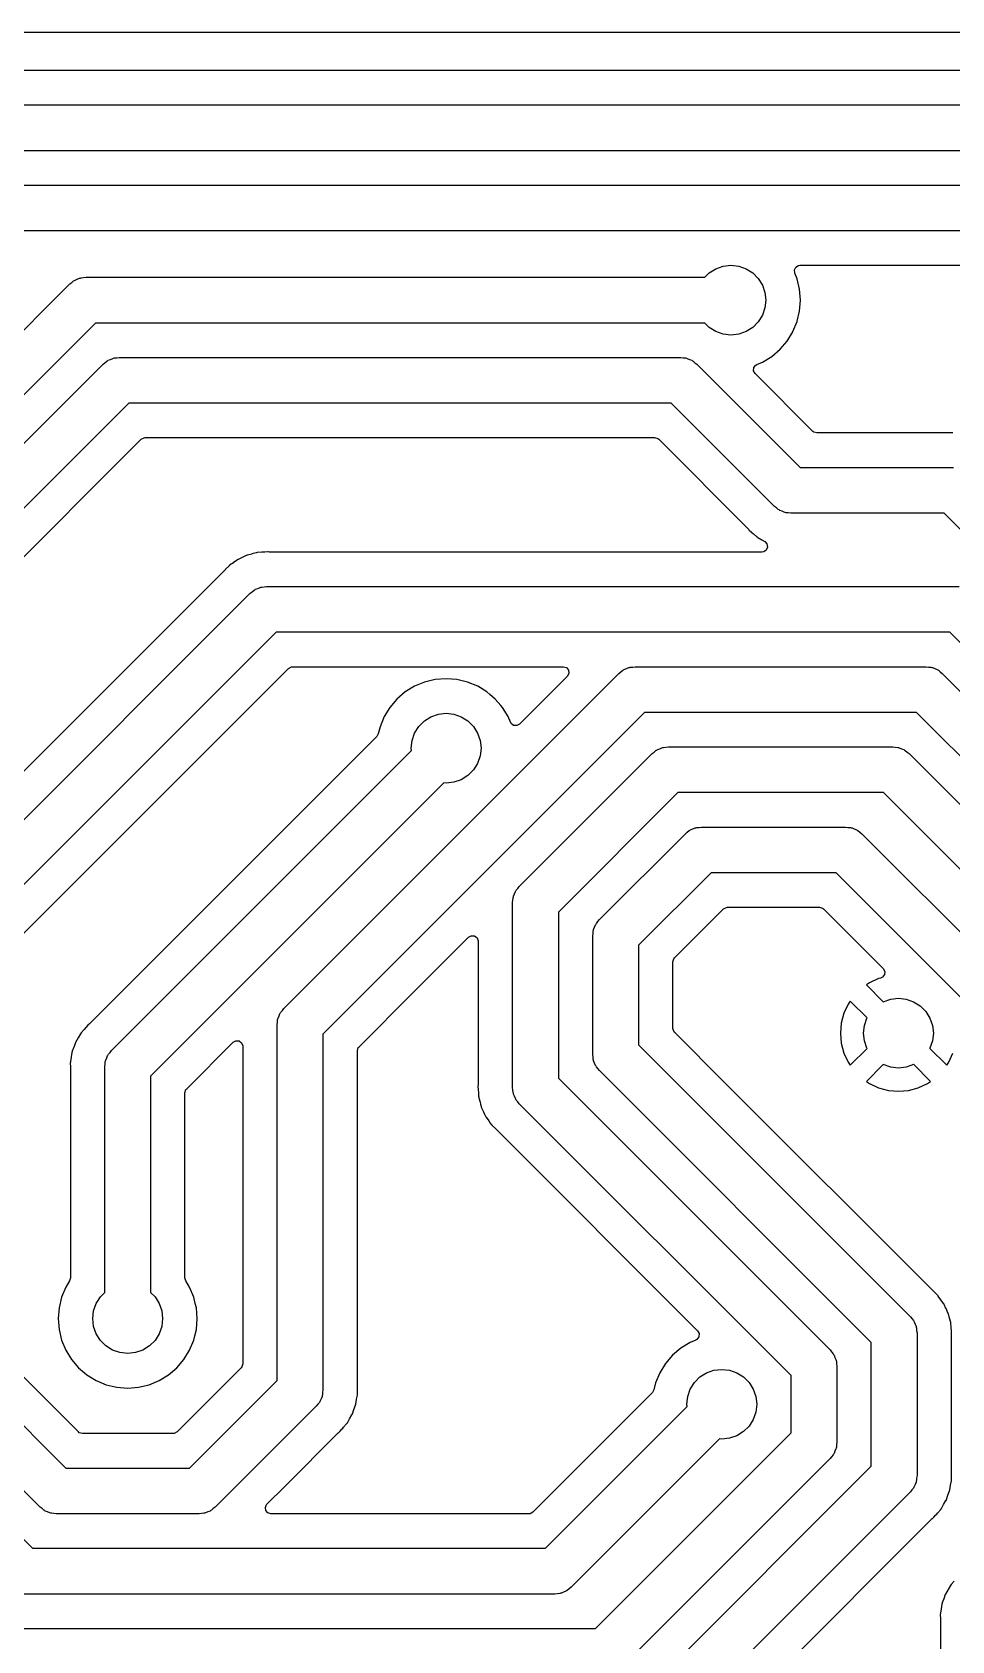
# Model space of a CAD drawing. Extents: x 33 to 233, y -115 to -15.
# Drawn here: x 156.51 to 176.59, y -49.71 to -14.6 of the extents above; entities that cross this region are included whole.
import ezdxf

# ---------------------------------------------------------------- set-up
doc = ezdxf.new("R2010")
doc.units = 0
doc.layers.add('BLACK', color=7, linetype='CONTINUOUS')

msp = doc.modelspace()

# ---------------------------------------------------------------- linework, layer by layer
at = {"layer": 'BLACK', "linetype": 'CONTINUOUS'}
for p, q in [((32.8245, -14.6005), (232.575, -14.6005)), ((191.373, -15.4375), (148.686, -15.4375)), ((148.612, -16.188), (191.388, -16.188)), ((191.181, -17.188), (148.819, -17.188)), ((149.542, -17.938), (189.954, -17.938)), ((189.747, -18.938), (149.749, -18.938)), ((157.436, -20.0219), (157.45, -20.0112)), ((157.45, -20.0112), (157.5, -19.9925)), ((157.5, -19.9925), (157.549, -19.9703)), ((157.549, -19.9703), (157.567, -19.9677)), ((157.567, -19.9677), (157.584, -19.9614)), ((157.584, -19.9614), (157.637, -19.9576)), ((157.637, -19.9576), (157.69, -19.95)), ((157.69, -19.95), (171.195, -19.95)), ((171.195, -19.95), (171.291, -19.8542)), ((171.291, -19.8542), (171.435, -19.7635)), ((171.435, -19.7635), (171.596, -19.7071)), ((171.596, -19.7071), (171.766, -19.688)), ((171.766, -19.688), (171.936, -19.7071)), ((171.936, -19.7071), (172.097, -19.7635)), ((172.097, -19.7635), (172.241, -19.8542)), ((172.241, -19.8542), (172.362, -19.9749)), ((172.362, -19.9749), (172.453, -20.1194)), ((173.151, -19.7905), (173.183, -19.728)), ((173.159, -19.86), (173.151, -19.7905)), ((173.209, -19.9812), (173.159, -19.86)), ((173.183, -19.728), (173.243, -19.6924)), ((173.264, -20.2127), (173.209, -19.9812)), ((173.243, -19.6924), (173.273, -19.6885)), ((173.273, -19.6885), (189.385, -19.6885)), ((133.493, -43.94), (157.336, -20.0964)), ((157.336, -20.0964), (157.379, -20.0644)), ((157.379, -20.0644), (157.42, -20.0294)), ((157.42, -20.0294), (157.436, -20.0219)), ((172.453, -20.1194), (172.509, -20.2804)), ((172.509, -20.2804), (172.528, -20.45)), ((173.283, -20.45), (173.264, -20.2127)), ((172.509, -20.6196), (172.453, -20.7806)), ((172.528, -20.45), (172.509, -20.6196)), ((173.211, -20.9105), (173.264, -20.6873)), ((173.264, -20.6873), (173.283, -20.45)), ((157.897, -20.95), (134.054, -44.7936)), ((171.195, -20.95), (157.897, -20.95)), ((171.291, -21.0458), (171.195, -20.95)), ((171.435, -21.1365), (171.291, -21.0458)), ((172.241, -21.0458), (172.097, -21.1365)), ((172.362, -20.9251), (172.241, -21.0458)), ((172.453, -20.7806), (172.362, -20.9251)), ((173.12, -21.1323), (173.209, -20.9188)), ((173.209, -20.9188), (173.211, -20.9105)), ((173.209, -20.9188), (173.209, -20.9188)), ((171.596, -21.1929), (171.435, -21.1365)), ((171.766, -21.212), (171.596, -21.1929)), ((171.936, -21.1929), (171.766, -21.212)), ((172.097, -21.1365), (171.936, -21.1929)), ((172.839, -21.5228), (172.993, -21.3418)), ((172.993, -21.3418), (173.118, -21.1388)), ((173.118, -21.1388), (173.12, -21.1323)), ((158.161, -21.7719), (158.175, -21.7612)), ((158.175, -21.7612), (158.225, -21.7425)), ((158.225, -21.7425), (158.274, -21.7203)), ((158.274, -21.7203), (158.292, -21.7177)), ((158.292, -21.7177), (158.309, -21.7114)), ((158.309, -21.7114), (158.362, -21.7076)), ((158.362, -21.7076), (158.415, -21.7)), ((158.415, -21.7), (170.671, -21.7)), ((170.671, -21.7), (170.724, -21.7076)), ((170.724, -21.7076), (170.777, -21.7114)), ((170.777, -21.7114), (170.794, -21.7177)), ((170.794, -21.7177), (170.811, -21.7203)), ((170.811, -21.7203), (170.86, -21.7425)), ((170.86, -21.7425), (170.91, -21.7612)), ((170.91, -21.7612), (170.925, -21.7719)), ((172.455, -21.8018), (172.658, -21.6774)), ((172.658, -21.6774), (172.839, -21.5228)), ((133.408, -46.5), (158.061, -21.8464)), ((158.061, -21.8464), (158.104, -21.8144)), ((158.104, -21.8144), (158.145, -21.7794)), ((158.145, -21.7794), (158.161, -21.7719)), ((170.925, -21.7719), (170.941, -21.7794)), ((170.941, -21.7794), (170.981, -21.8144)), ((170.981, -21.8144), (171.024, -21.8464)), ((171.024, -21.8464), (173.278, -24.1)), ((172.26, -21.9929), (172.265, -21.9232)), ((172.293, -22.0543), (172.26, -21.9929)), ((172.265, -21.9232), (172.307, -21.8673)), ((173.552, -23.3132), (172.293, -22.0543)), ((172.307, -21.8673), (172.334, -21.852)), ((172.334, -21.852), (172.455, -21.8018)), ((158.622, -22.7), (133.968, -47.3536)), ((170.463, -22.7), (158.622, -22.7)), ((172.717, -24.9536), (170.463, -22.7)), ((134.509, -47.8739), (158.897, -23.4868)), ((158.897, -23.4868), (158.958, -23.4533)), ((158.958, -23.4533), (158.984, -23.4505)), ((158.984, -23.4505), (170.101, -23.4505)), ((170.101, -23.4505), (170.168, -23.4702)), ((170.168, -23.4702), (170.189, -23.4868)), ((170.189, -23.4868), (172.134, -25.4321)), ((173.573, -23.3298), (173.552, -23.3132)), ((173.64, -23.3495), (173.573, -23.3298)), ((176.61, -23.3495), (173.64, -23.3495)), ((173.278, -24.1), (176.625, -24.1)), ((172.76, -24.9856), (172.717, -24.9536)), ((172.8, -25.0206), (172.76, -24.9856)), ((172.817, -25.0281), (172.8, -25.0206)), ((172.831, -25.0388), (172.817, -25.0281)), ((172.881, -25.0575), (172.831, -25.0388)), ((172.93, -25.0797), (172.881, -25.0575)), ((172.947, -25.0823), (172.93, -25.0797)), ((172.964, -25.0886), (172.947, -25.0823)), ((173.018, -25.0924), (172.964, -25.0886)), ((173.071, -25.1), (173.018, -25.0924)), ((176.417, -25.1), (173.071, -25.1)), ((180.363, -29.0456), (176.417, -25.1)), ((172.134, -25.4321), (172.139, -25.4373)), ((172.139, -25.4373), (172.159, -25.4625)), ((172.159, -25.4625), (172.163, -25.4677)), ((172.163, -25.4677), (172.215, -25.5126)), ((172.215, -25.5126), (172.218, -25.5155)), ((172.218, -25.5155), (172.226, -25.5239)), ((172.226, -25.5239), (172.256, -25.5488)), ((172.256, -25.5488), (172.258, -25.5505)), ((172.258, -25.5505), (172.259, -25.5514)), ((172.259, -25.5514), (172.333, -25.6158)), ((172.333, -25.6158), (172.336, -25.618)), ((172.336, -25.618), (172.352, -25.6293)), ((172.352, -25.6293), (172.356, -25.6321)), ((172.356, -25.6321), (172.356, -25.6321)), ((172.356, -25.6321), (172.356, -25.6321)), ((172.356, -25.6321), (172.441, -25.6804)), ((161.406, -25.9646), (161.311, -25.9907)), ((161.41, -25.9642), (161.406, -25.9646)), ((161.406, -25.9646), (161.406, -25.9646)), ((161.429, -25.961), (161.41, -25.9642)), ((161.434, -25.9599), (161.429, -25.961)), ((161.531, -25.9533), (161.434, -25.9599)), ((161.533, -25.9532), (161.531, -25.9533)), ((161.574, -25.9495), (161.533, -25.9532)), ((161.586, -25.9495), (161.574, -25.9495)), ((161.59, -25.9494), (161.586, -25.9495)), ((161.658, -25.9448), (161.59, -25.9494)), ((161.673, -25.9465), (161.658, -25.9448)), ((161.658, -25.9448), (161.658, -25.9448)), ((161.697, -25.9491), (161.673, -25.9465)), ((161.704, -25.9495), (161.697, -25.9491)), ((172.442, -25.9495), (161.704, -25.9495)), ((172.441, -25.6804), (172.442, -25.681)), ((172.442, -25.681), (172.505, -25.7191)), ((172.481, -25.9433), (172.442, -25.9495)), ((172.538, -25.9036), (172.481, -25.9433)), ((172.505, -25.7191), (172.553, -25.7703)), ((172.565, -25.8391), (172.538, -25.9036)), ((172.553, -25.7703), (172.565, -25.8391)), ((160.735, -26.3262), (150.544, -36.5178)), ((160.736, -26.3252), (160.735, -26.3262)), ((160.804, -26.2545), (160.736, -26.3252)), ((160.807, -26.2519), (160.804, -26.2545)), ((160.804, -26.2545), (160.804, -26.2545)), ((160.822, -26.2393), (160.807, -26.2519)), ((160.825, -26.2362), (160.822, -26.2393)), ((160.906, -26.1805), (160.825, -26.2362)), ((160.907, -26.1797), (160.906, -26.1805)), ((160.986, -26.1222), (160.907, -26.1797)), ((160.99, -26.1203), (160.986, -26.1222)), ((160.986, -26.1222), (160.986, -26.1222)), ((161.007, -26.1105), (160.99, -26.1203)), ((161.01, -26.108), (161.007, -26.1105)), ((161.099, -26.0675), (161.01, -26.108)), ((161.101, -26.0669), (161.099, -26.0675)), ((161.189, -26.0245), (161.101, -26.0669)), ((161.193, -26.0233), (161.189, -26.0245)), ((161.189, -26.0245), (161.189, -26.0245)), ((161.211, -26.0167), (161.193, -26.0233)), ((161.215, -26.0149), (161.211, -26.0167)), ((161.31, -25.991), (161.215, -26.0149)), ((161.215, -26.0149), (161.215, -26.0149)), ((161.311, -25.9907), (161.31, -25.991)), ((142.649, -45.4736), (161.276, -26.8464)), ((161.276, -26.8464), (161.319, -26.8144)), ((161.319, -26.8144), (161.36, -26.7794)), ((161.36, -26.7794), (161.376, -26.7719)), ((161.376, -26.7719), (161.39, -26.7612)), ((161.39, -26.7612), (161.44, -26.7425)), ((161.44, -26.7425), (161.489, -26.7203)), ((161.489, -26.7203), (161.507, -26.7177)), ((161.507, -26.7177), (161.524, -26.7114)), ((161.524, -26.7114), (161.577, -26.7076)), ((161.577, -26.7076), (161.63, -26.7)), ((161.63, -26.7), (176.75, -26.7)), ((161.837, -27.7), (143.356, -46.1807)), ((176.543, -27.7), (161.837, -27.7)), ((179.638, -30.7956), (176.543, -27.7)), ((155.737, -34.8612), (162.112, -28.4868)), ((162.008, -35.9098), (169.322, -28.5964)), ((162.112, -28.4868), (162.173, -28.4533)), ((162.173, -28.4533), (162.199, -28.4505)), ((162.199, -28.4505), (168.107, -28.4505)), ((165.081, -28.7871), (164.861, -28.8782)), ((165.313, -28.7315), (165.081, -28.7871)), ((165.081, -28.7871), (165.081, -28.7871)), ((165.55, -28.7128), (165.313, -28.7315)), ((165.787, -28.7315), (165.55, -28.7128)), ((166.019, -28.7871), (165.787, -28.7315)), ((166.239, -28.8782), (166.019, -28.7871)), ((168.195, -28.6622), (167.154, -29.7027)), ((168.107, -28.4505), (168.174, -28.4702)), ((168.174, -28.4702), (168.22, -28.523)), ((168.201, -28.6557), (168.195, -28.6622)), ((168.23, -28.5921), (168.201, -28.6557)), ((168.22, -28.523), (168.23, -28.5921)), ((169.322, -28.5964), (169.365, -28.5644)), ((169.365, -28.5644), (169.405, -28.5294)), ((169.405, -28.5294), (169.421, -28.5219)), ((169.421, -28.5219), (169.436, -28.5112)), ((169.436, -28.5112), (169.486, -28.4925)), ((169.486, -28.4925), (169.535, -28.4703)), ((169.535, -28.4703), (169.552, -28.4677)), ((169.552, -28.4677), (169.569, -28.4614)), ((169.569, -28.4614), (169.622, -28.4576)), ((169.622, -28.4576), (169.675, -28.45)), ((169.675, -28.45), (176.025, -28.45)), ((176.025, -28.45), (176.078, -28.4576)), ((176.078, -28.4576), (176.131, -28.4614)), ((176.131, -28.4614), (176.148, -28.4677)), ((176.148, -28.4677), (176.166, -28.4703)), ((176.166, -28.4703), (176.214, -28.4925)), ((176.214, -28.4925), (176.264, -28.5112)), ((176.264, -28.5112), (176.279, -28.5219)), ((176.279, -28.5219), (176.295, -28.5294)), ((176.295, -28.5294), (176.336, -28.5644)), ((176.336, -28.5644), (176.378, -28.5964)), ((176.378, -28.5964), (179.474, -31.692)), ((164.658, -29.0026), (164.477, -29.1572)), ((164.861, -28.8782), (164.658, -29.0026)), ((164.658, -29.0026), (164.658, -29.0026)), ((164.861, -28.8782), (164.861, -28.8782)), ((166.442, -29.0026), (166.239, -28.8782)), ((166.239, -28.8782), (166.239, -28.8782)), ((166.503, -29.055), (166.442, -29.0026)), ((166.442, -29.0026), (166.442, -29.0026)), ((166.623, -29.1572), (166.503, -29.055)), ((169.883, -29.45), (162.862, -36.4705)), ((164.323, -29.3382), (164.198, -29.5412)), ((164.477, -29.1572), (164.323, -29.3382)), ((164.323, -29.3382), (164.323, -29.3382)), ((165.219, -29.5435), (165.38, -29.4871)), ((165.38, -29.4871), (165.55, -29.468)), ((165.55, -29.468), (165.72, -29.4871)), ((165.72, -29.4871), (165.881, -29.5435)), ((166.742, -29.2973), (166.623, -29.1572)), ((166.777, -29.3382), (166.742, -29.2973)), ((166.902, -29.5412), (166.777, -29.3382)), ((166.777, -29.3382), (166.777, -29.3382)), ((175.818, -29.45), (169.883, -29.45)), ((178.913, -32.5456), (175.818, -29.45)), ((164.107, -29.7612), (164.07, -29.9157)), ((164.198, -29.5412), (164.107, -29.7612)), ((164.107, -29.7612), (164.107, -29.7612)), ((164.863, -29.8994), (164.954, -29.7549)), ((164.954, -29.7549), (165.075, -29.6342)), ((165.075, -29.6342), (165.219, -29.5435)), ((165.881, -29.5435), (166.025, -29.6342)), ((166.025, -29.6342), (166.146, -29.7549)), ((166.146, -29.7549), (166.237, -29.8994)), ((166.952, -29.6624), (166.902, -29.5412)), ((166.902, -29.5412), (166.902, -29.5412)), ((166.967, -29.6893), (166.952, -29.6624)), ((167.023, -29.7312), (166.967, -29.6893)), ((167.093, -29.7361), (167.023, -29.7312)), ((167.154, -29.7027), (167.093, -29.7361)), ((164.037, -29.9744), (157.768, -36.2436)), ((164.07, -29.9157), (164.037, -29.9744)), ((164.788, -30.23), (164.807, -30.0604)), ((164.807, -30.0604), (164.863, -29.8994)), ((166.237, -29.8994), (166.293, -30.0604)), ((166.293, -30.0604), (166.312, -30.23)), ((158.246, -36.8264), (164.794, -30.2793)), ((164.794, -30.2793), (164.788, -30.23)), ((166.293, -30.3996), (166.237, -30.5606)), ((166.312, -30.23), (166.293, -30.3996)), ((167.146, -33.2467), (170.047, -30.3464)), ((170.047, -30.3464), (170.09, -30.3144)), ((170.09, -30.3144), (170.13, -30.2794)), ((170.13, -30.2794), (170.146, -30.2719)), ((170.146, -30.2719), (170.161, -30.2612)), ((170.161, -30.2612), (170.211, -30.2425)), ((170.211, -30.2425), (170.259, -30.2203)), ((170.259, -30.2203), (170.277, -30.2177)), ((170.277, -30.2177), (170.294, -30.2114)), ((170.294, -30.2114), (170.347, -30.2076)), ((170.347, -30.2076), (170.4, -30.2)), ((170.4, -30.2), (175.3, -30.2)), ((175.3, -30.2), (175.353, -30.2076)), ((175.353, -30.2076), (175.406, -30.2114)), ((175.406, -30.2114), (175.423, -30.2177)), ((175.423, -30.2177), (175.441, -30.2203)), ((175.441, -30.2203), (175.489, -30.2425)), ((175.489, -30.2425), (175.54, -30.2612)), ((175.54, -30.2612), (175.554, -30.2719)), ((175.554, -30.2719), (175.57, -30.2794)), ((175.57, -30.2794), (175.611, -30.3144)), ((175.611, -30.3144), (175.654, -30.3464)), ((175.654, -30.3464), (178.749, -33.442)), ((166.025, -30.8258), (165.881, -30.9165)), ((166.146, -30.7051), (166.025, -30.8258)), ((166.237, -30.5606), (166.146, -30.7051)), ((165.501, -30.9864), (159.1, -37.3871)), ((165.55, -30.992), (165.501, -30.9864)), ((165.72, -30.9729), (165.55, -30.992)), ((165.881, -30.9165), (165.72, -30.9729)), ((170.607, -31.2), (168, -33.8074)), ((175.093, -31.2), (170.607, -31.2)), ((178.188, -34.2956), (175.093, -31.2)), ((171.072, -31.9576), (171.125, -31.95)), ((171.125, -31.95), (174.268, -31.95)), ((174.268, -31.95), (174.321, -31.9576)), ((168.896, -33.9716), (170.772, -32.0964)), ((170.772, -32.0964), (170.814, -32.0644)), ((170.814, -32.0644), (170.855, -32.0294)), ((170.855, -32.0294), (170.871, -32.0219)), ((170.871, -32.0219), (170.886, -32.0112)), ((170.886, -32.0112), (170.936, -31.9925)), ((170.936, -31.9925), (170.984, -31.9703)), ((170.984, -31.9703), (171.002, -31.9677)), ((171.002, -31.9677), (171.019, -31.9614)), ((171.019, -31.9614), (171.072, -31.9576)), ((174.321, -31.9576), (174.375, -31.9614)), ((174.375, -31.9614), (174.391, -31.9677)), ((174.391, -31.9677), (174.409, -31.9703)), ((174.409, -31.9703), (174.458, -31.9925)), ((174.458, -31.9925), (174.508, -32.0112)), ((174.508, -32.0112), (174.522, -32.0219)), ((174.522, -32.0219), (174.539, -32.0294)), ((174.539, -32.0294), (174.579, -32.0644)), ((174.579, -32.0644), (174.622, -32.0964)), ((174.622, -32.0964), (180.304, -37.778)), ((171.332, -32.95), (169.75, -34.5323)), ((174.061, -32.95), (171.332, -32.95)), ((179.45, -38.3387), (174.061, -32.95)), ((167.061, -33.3606), (167.072, -33.3463)), ((167.072, -33.3463), (167.079, -33.33)), ((167.079, -33.33), (167.114, -33.2895)), ((167.114, -33.2895), (167.146, -33.2467)), ((167, -33.6003), (167.008, -33.5473)), ((167, -37.6386), (167, -33.6003)), ((167.008, -33.5473), (167.011, -33.494)), ((167.011, -33.494), (167.018, -33.4772)), ((167.018, -33.4772), (167.02, -33.4594)), ((167.02, -33.4594), (167.042, -33.4108)), ((167.042, -33.4108), (167.061, -33.3606)), ((171.607, -33.7368), (171.668, -33.7033)), ((171.668, -33.7033), (171.694, -33.7005)), ((171.694, -33.7005), (173.699, -33.7005)), ((173.699, -33.7005), (173.766, -33.7202)), ((168, -33.8074), (168, -37.4315)), ((168.822, -34.0712), (168.829, -34.0548)), ((168.829, -34.0548), (168.864, -34.0144)), ((168.864, -34.0144), (168.896, -33.9716)), ((170.537, -34.8068), (171.607, -33.7368)), ((173.766, -33.7202), (173.787, -33.7368)), ((173.787, -33.7368), (175.09, -35.0401)), ((164.836, -35.5582), (166.038, -34.356)), ((166.038, -34.356), (166.099, -34.3226)), ((166.099, -34.3226), (166.169, -34.3275)), ((166.169, -34.3275), (166.225, -34.3694)), ((166.225, -34.3694), (166.249, -34.4349)), ((168.75, -34.3251), (168.758, -34.2722)), ((168.75, -36.9137), (168.75, -34.3251)), ((168.758, -34.2722), (168.761, -34.2189)), ((168.761, -34.2189), (168.768, -34.202)), ((168.768, -34.202), (168.77, -34.1843)), ((168.77, -34.1843), (168.792, -34.1356)), ((168.792, -34.1356), (168.811, -34.0855)), ((168.811, -34.0855), (168.822, -34.0712)), ((166.249, -34.4349), (166.249, -34.4437)), ((166.249, -34.4437), (166.249, -37.5649)), ((169.75, -34.5323), (169.75, -36.7066)), ((170.5, -34.8945), (170.52, -34.8274)), ((170.5, -36.3444), (170.5, -34.8945)), ((170.52, -34.8274), (170.537, -34.8068)), ((175.09, -35.0401), (175.124, -35.1015)), ((175.124, -35.1015), (175.119, -35.1711)), ((174.79, -35.3529), (174.725, -35.3983)), ((174.725, -35.3983), (174.725, -35.3983)), ((174.725, -35.3983), (175.091, -35.7644)), ((174.99, -35.2596), (174.79, -35.3529)), ((175.034, -35.2476), (174.99, -35.2596)), ((174.99, -35.2596), (174.99, -35.2596)), ((175.077, -35.2271), (175.034, -35.2476)), ((175.119, -35.1711), (175.077, -35.2271)), ((163.649, -36.7451), (164.836, -35.5582)), ((174.371, -35.7518), (174.326, -35.8166)), ((174.737, -36.1179), (174.371, -35.7518)), ((174.371, -35.7518), (174.371, -35.7518)), ((175.091, -35.7644), (175.092, -35.7635)), ((175.092, -35.7635), (175.253, -35.7071)), ((175.253, -35.7071), (175.423, -35.688)), ((175.423, -35.688), (175.593, -35.7071)), ((175.593, -35.7071), (175.754, -35.7635)), ((175.754, -35.7635), (175.898, -35.8542)), ((161.87, -36.2105), (161.873, -36.1571)), ((161.873, -36.1571), (161.88, -36.1403)), ((161.88, -36.1403), (161.882, -36.1225)), ((161.882, -36.1225), (161.904, -36.0739)), ((161.904, -36.0739), (161.923, -36.0238)), ((161.923, -36.0238), (161.934, -36.0094)), ((161.934, -36.0094), (161.941, -35.9931)), ((161.941, -35.9931), (161.976, -35.9527)), ((161.976, -35.9527), (162.008, -35.9098)), ((174.233, -36.0167), (174.175, -36.23)), ((174.326, -35.8166), (174.233, -36.0167)), ((174.233, -36.0167), (174.233, -36.0167)), ((174.68, -36.2804), (174.736, -36.1194)), ((174.736, -36.1194), (174.737, -36.1179)), ((175.898, -35.8542), (176.019, -35.9749)), ((176.019, -35.9749), (176.11, -36.1194)), ((176.11, -36.1194), (176.166, -36.2804)), ((157.568, -36.465), (157.52, -36.5501)), ((157.571, -36.4616), (157.568, -36.465)), ((157.582, -36.4458), (157.571, -36.4616)), ((157.584, -36.442), (157.582, -36.4458)), ((157.649, -36.3684), (157.584, -36.442)), ((157.584, -36.442), (157.584, -36.442)), ((157.676, -36.3355), (157.649, -36.3673)), ((157.649, -36.3673), (157.649, -36.3684)), ((157.685, -36.327), (157.676, -36.3355)), ((157.676, -36.3355), (157.676, -36.3355)), ((157.687, -36.324), (157.685, -36.327)), ((157.732, -36.2725), (157.687, -36.324)), ((157.763, -36.2483), (157.732, -36.2725)), ((157.732, -36.2725), (157.732, -36.2725)), ((157.768, -36.2436), (157.763, -36.2483)), ((161.862, -36.2634), (161.87, -36.2105)), ((161.862, -44.0312), (161.862, -36.2634)), ((162.862, -36.4705), (162.862, -44.2383)), ((170.503, -36.3707), (170.5, -36.3444)), ((170.537, -36.4321), (170.503, -36.3707)), ((170.555, -36.45), (170.537, -36.4321)), ((171.606, -37.5017), (170.555, -36.45)), ((174.175, -36.23), (174.156, -36.45)), ((174.156, -36.45), (174.156, -36.45)), ((174.156, -36.45), (174.175, -36.67)), ((174.175, -36.23), (174.175, -36.23)), ((174.661, -36.45), (174.68, -36.2804)), ((174.68, -36.6196), (174.661, -36.45)), ((176.166, -36.2804), (176.185, -36.45)), ((176.185, -36.45), (176.166, -36.6196)), ((157.389, -36.8503), (157.384, -36.8691)), ((157.39, -36.846), (157.389, -36.8503)), ((157.424, -36.7544), (157.39, -36.846)), ((157.39, -36.846), (157.39, -36.846)), ((157.425, -36.7531), (157.424, -36.7544)), ((157.457, -36.6608), (157.425, -36.7531)), ((157.459, -36.6569), (157.457, -36.6607)), ((157.457, -36.6607), (157.457, -36.6608)), ((157.467, -36.6393), (157.459, -36.6569)), ((157.469, -36.6352), (157.467, -36.6393)), ((157.49, -36.6002), (157.469, -36.6352)), ((157.519, -36.5513), (157.49, -36.6002)), ((157.52, -36.5501), (157.519, -36.5513)), ((158.214, -36.8693), (158.246, -36.8264)), ((159.887, -37.6617), (160.9, -36.6487)), ((160.9, -36.6487), (160.961, -36.6152)), ((160.961, -36.6152), (161.031, -36.6202)), ((161.031, -36.6202), (161.087, -36.662)), ((161.087, -36.662), (161.111, -36.7275)), ((161.111, -36.7275), (161.112, -36.7363)), ((161.112, -36.7363), (161.112, -43.6689)), ((163.612, -36.8327), (163.632, -36.7657)), ((163.612, -44.2236), (163.612, -36.8327)), ((163.632, -36.7657), (163.649, -36.7451)), ((169.75, -36.7066), (175.682, -42.6382)), ((174.175, -36.67), (174.175, -36.67)), ((174.175, -36.67), (174.233, -36.8833)), ((174.371, -37.1482), (174.737, -36.7821)), ((174.736, -36.7806), (174.68, -36.6196)), ((174.737, -36.7821), (174.736, -36.7806)), ((176.11, -36.7806), (176.109, -36.7821)), ((176.109, -36.7821), (176.475, -37.1482)), ((176.166, -36.6196), (176.11, -36.7806)), ((157.348, -37.0912), (157.347, -37.0955)), ((157.347, -37.0955), (157.349, -37.1933)), ((157.35, -37.0718), (157.348, -37.0912)), ((157.349, -37.1933), (157.35, -37.1947)), ((157.367, -36.9712), (157.35, -37.0674)), ((157.35, -37.0674), (157.35, -37.0718)), ((157.35, -37.1947), (157.35, -41.7909)), ((157.383, -36.8732), (157.367, -36.9699)), ((157.367, -36.9699), (157.367, -36.9712)), ((157.384, -36.8691), (157.383, -36.8732)), ((157.383, -36.8732), (157.383, -36.8732)), ((158.1, -37.18), (158.108, -37.1271)), ((158.1, -42.1091), (158.1, -37.18)), ((158.108, -37.1271), (158.111, -37.0737)), ((158.111, -37.0737), (158.118, -37.0569)), ((158.118, -37.0569), (158.12, -37.0391)), ((158.12, -37.0391), (158.142, -36.9905)), ((158.142, -36.9905), (158.161, -36.9404)), ((158.161, -36.9404), (158.172, -36.926)), ((158.172, -36.926), (158.179, -36.9097)), ((158.179, -36.9097), (158.214, -36.8693)), ((168.758, -36.9667), (168.75, -36.9137)), ((168.761, -37.02), (168.758, -36.9667)), ((168.768, -37.0368), (168.761, -37.02)), ((168.77, -37.0546), (168.768, -37.0368)), ((168.792, -37.1032), (168.77, -37.0546)), ((168.811, -37.1534), (168.792, -37.1032)), ((168.822, -37.1677), (168.811, -37.1534)), ((168.829, -37.184), (168.822, -37.1677)), ((168.864, -37.2245), (168.829, -37.184)), ((174.233, -36.8833), (174.233, -36.8833)), ((174.233, -36.8833), (174.326, -37.0834)), ((174.326, -37.0834), (174.326, -37.0834)), ((174.326, -37.0834), (174.371, -37.1482)), ((175.091, -37.1356), (174.725, -37.5017)), ((175.092, -37.1365), (175.091, -37.1356)), ((175.253, -37.1929), (175.092, -37.1365)), ((175.423, -37.212), (175.253, -37.1929)), ((175.593, -37.1929), (175.423, -37.212)), ((175.754, -37.1365), (175.593, -37.1929)), ((175.755, -37.1356), (175.754, -37.1365)), ((176.121, -37.5017), (175.755, -37.1356)), ((176.475, -37.1482), (176.52, -37.0834)), ((176.475, -37.1482), (176.475, -37.1482)), ((176.52, -37.0834), (176.613, -36.8833)), ((176.52, -37.0834), (176.52, -37.0834)), ((159.1, -37.3871), (159.1, -42.1091)), ((166.249, -37.5649), (166.249, -37.5718)), ((168, -37.4315), (173.932, -43.363)), ((168.896, -37.2673), (168.864, -37.2245)), ((174.828, -43.1988), (168.896, -37.2673)), ((176.202, -42.0971), (171.606, -37.5017)), ((174.725, -37.5017), (174.79, -37.5471)), ((174.79, -37.5471), (174.79, -37.5471)), ((174.79, -37.5471), (174.99, -37.6404)), ((175.856, -37.6404), (176.056, -37.5471)), ((176.056, -37.5471), (176.121, -37.5017)), ((176.056, -37.5471), (176.056, -37.5471)), ((176.121, -37.5017), (176.121, -37.5017)), ((159.85, -37.7493), (159.87, -37.6823)), ((159.85, -41.7909), (159.85, -37.7493)), ((159.87, -37.6823), (159.887, -37.6617)), ((166.248, -37.5775), (166.245, -37.6104)), ((166.245, -37.6104), (166.245, -37.6104)), ((166.245, -37.6104), (166.249, -37.6786)), ((166.249, -37.5718), (166.248, -37.5775)), ((166.249, -37.6786), (166.249, -37.6828)), ((166.249, -37.6828), (166.249, -37.6948)), ((166.249, -37.6948), (166.253, -37.736)), ((166.253, -37.736), (166.253, -37.7374)), ((166.253, -37.7374), (166.26, -37.835)), ((166.26, -37.835), (166.26, -37.835)), ((166.26, -37.835), (166.261, -37.8393)), ((166.261, -37.8393), (166.264, -37.8584)), ((166.264, -37.8584), (166.265, -37.8628)), ((166.265, -37.8628), (166.291, -37.9571)), ((167.008, -37.6915), (167, -37.6386)), ((167.011, -37.7449), (167.008, -37.6915)), ((167.018, -37.7617), (167.011, -37.7449)), ((167.02, -37.7795), (167.018, -37.7617)), ((167.042, -37.8281), (167.02, -37.7795)), ((167.061, -37.8782), (167.042, -37.8281)), ((167.072, -37.8926), (167.061, -37.8782)), ((167.079, -37.9089), (167.072, -37.8926)), ((167.114, -37.9493), (167.079, -37.9089)), ((174.99, -37.6404), (174.99, -37.6404)), ((174.99, -37.6404), (175.203, -37.6976)), ((175.203, -37.6976), (175.203, -37.6976)), ((175.203, -37.6976), (175.423, -37.7168)), ((175.423, -37.7168), (175.643, -37.6976)), ((175.423, -37.7168), (175.423, -37.7168)), ((175.643, -37.6976), (175.856, -37.6404)), ((175.643, -37.6976), (175.643, -37.6976)), ((175.856, -37.6404), (175.856, -37.6404)), ((166.291, -37.9571), (166.291, -37.9584)), ((166.291, -37.9584), (166.301, -37.9975)), ((166.301, -37.9975), (166.315, -38.0533)), ((166.315, -38.0533), (166.317, -38.0573)), ((166.317, -38.0573), (166.323, -38.0755)), ((166.323, -38.0755), (166.325, -38.0798)), ((166.325, -38.0798), (166.325, -38.0798)), ((166.325, -38.0798), (166.325, -38.0798)), ((166.325, -38.0798), (166.367, -38.1679)), ((166.367, -38.1679), (166.368, -38.1692)), ((166.368, -38.1692), (166.39, -38.2189)), ((166.39, -38.2189), (166.408, -38.2582)), ((166.408, -38.2582), (166.408, -38.2582)), ((166.408, -38.2582), (166.41, -38.2618)), ((166.41, -38.2618), (166.42, -38.2786)), ((167.146, -37.9922), (167.114, -37.9493)), ((173.078, -43.9237), (167.146, -37.9922)), ((166.42, -38.2786), (166.422, -38.2826)), ((166.422, -38.2826), (166.422, -38.2826)), ((166.422, -38.2826), (166.48, -38.3618)), ((166.48, -38.3618), (166.48, -38.3628)), ((166.48, -38.3628), (166.514, -38.4114)), ((166.514, -38.4114), (166.536, -38.4433)), ((166.536, -38.4433), (166.539, -38.4463)), ((166.539, -38.4463), (166.552, -38.4611)), ((166.552, -38.4611), (166.554, -38.4647)), ((166.554, -38.4647), (166.554, -38.4647)), ((166.554, -38.4647), (166.625, -38.5323)), ((166.625, -38.5323), (166.626, -38.5333)), ((166.626, -38.5333), (171.039, -42.9457)), ((157.523, -45.1552), (154.086, -41.7179)), ((157.248, -41.9912), (157.157, -42.2112)), ((157.331, -41.8557), (157.248, -41.9912)), ((157.248, -41.9912), (157.248, -41.9912)), ((157.35, -41.7909), (157.331, -41.8557)), ((158.004, -42.2049), (158.1, -42.1091)), ((159.1, -42.1091), (159.196, -42.2049)), ((159.869, -41.8557), (159.85, -41.7909)), ((159.952, -41.9912), (159.869, -41.8557)), ((160.043, -42.2112), (159.952, -41.9912)), ((159.952, -41.9912), (159.952, -41.9912)), ((176.203, -42.098), (176.202, -42.0971)), ((176.274, -42.1656), (176.203, -42.098)), ((153.503, -42.1964), (157.249, -45.942)), ((157.102, -42.4427), (157.083, -42.68)), ((157.157, -42.2112), (157.102, -42.4427)), ((157.157, -42.2112), (157.157, -42.2112)), ((157.857, -42.5104), (157.913, -42.3494)), ((157.913, -42.3494), (158.004, -42.2049)), ((159.196, -42.2049), (159.287, -42.3494)), ((159.287, -42.3494), (159.343, -42.5104)), ((160.076, -42.3497), (160.043, -42.2112)), ((160.043, -42.2112), (160.043, -42.2112)), ((160.098, -42.4427), (160.076, -42.3497)), ((160.117, -42.68), (160.098, -42.4427)), ((176.276, -42.1692), (176.274, -42.1656)), ((176.274, -42.1656), (176.274, -42.1656)), ((176.289, -42.184), (176.276, -42.1692)), ((176.292, -42.1871), (176.289, -42.184)), ((176.348, -42.2675), (176.292, -42.1871)), ((176.348, -42.2686), (176.348, -42.2675)), ((176.406, -42.3478), (176.348, -42.2686)), ((176.408, -42.3517), (176.406, -42.3478)), ((176.406, -42.3478), (176.406, -42.3478)), ((176.418, -42.3685), (176.408, -42.3517)), ((176.42, -42.3721), (176.418, -42.3685)), ((176.46, -42.4612), (176.42, -42.3721)), ((176.461, -42.4624), (176.46, -42.4612)), ((176.503, -42.5506), (176.461, -42.4624)), ((157.083, -42.68), (157.102, -42.9173)), ((157.838, -42.68), (157.857, -42.5104)), ((157.857, -42.8496), (157.838, -42.68)), ((159.343, -42.5104), (159.362, -42.68)), ((159.362, -42.68), (159.343, -42.8496)), ((160.098, -42.9173), (160.117, -42.68)), ((175.682, -42.6382), (175.714, -42.681)), ((175.714, -42.681), (175.749, -42.7214)), ((175.749, -42.7214), (175.756, -42.7377)), ((175.756, -42.7377), (175.767, -42.7521)), ((175.767, -42.7521), (175.786, -42.8022)), ((175.786, -42.8022), (175.808, -42.8509)), ((176.505, -42.5548), (176.503, -42.5506)), ((176.511, -42.5731), (176.505, -42.5548)), ((176.513, -42.577), (176.511, -42.5731)), ((176.537, -42.672), (176.513, -42.577)), ((176.537, -42.6732), (176.537, -42.672)), ((176.563, -42.7675), (176.537, -42.6732)), ((176.564, -42.7719), (176.563, -42.7675)), ((176.567, -42.7911), (176.564, -42.7719)), ((176.568, -42.7953), (176.567, -42.7911)), ((176.572, -42.8528), (176.568, -42.7953)), ((156.688, -46.7956), (152.943, -43.05)), ((157.102, -42.9173), (157.157, -43.1488)), ((157.157, -43.1488), (157.157, -43.1488)), ((157.157, -43.1488), (157.248, -43.3688)), ((157.913, -43.0106), (157.857, -42.8496)), ((158.004, -43.1551), (157.913, -43.0106)), ((158.125, -43.2758), (158.004, -43.1551)), ((159.196, -43.1551), (159.075, -43.2758)), ((159.287, -43.0106), (159.196, -43.1551)), ((159.343, -42.8496), (159.287, -43.0106)), ((159.952, -43.3688), (160.043, -43.1488)), ((160.043, -43.1488), (160.065, -43.0579)), ((160.043, -43.1488), (160.043, -43.1488)), ((160.065, -43.0579), (160.098, -42.9173)), ((170.998, -43.148), (170.877, -43.1982)), ((171.025, -43.1327), (170.998, -43.148)), ((171.067, -43.0767), (171.025, -43.1327)), ((171.039, -42.9457), (171.072, -43.0071)), ((171.072, -43.0071), (171.067, -43.0767)), ((175.808, -42.8509), (175.81, -42.8686)), ((175.81, -42.8686), (175.817, -42.8854)), ((175.817, -42.8854), (175.82, -42.9388)), ((175.82, -42.9388), (175.828, -42.9917)), ((175.828, -42.9917), (175.828, -46.1083)), ((176.575, -42.8911), (176.572, -42.8528)), ((176.575, -42.8929), (176.575, -42.8911)), ((176.575, -42.8942), (176.575, -42.8929)), ((176.578, -42.9356), (176.575, -42.8942)), ((176.578, -42.9475), (176.578, -42.9356)), ((176.578, -42.9356), (176.578, -42.9356)), ((176.579, -42.9517), (176.578, -42.9475)), ((176.578, -43.0654), (176.579, -43.0585)), ((176.578, -46.0935), (176.578, -43.0654)), ((176.583, -43.0199), (176.579, -42.9517)), ((176.579, -43.0585), (176.583, -43.0199)), ((157.248, -43.3688), (157.248, -43.3688)), ((157.248, -43.3688), (157.373, -43.5718)), ((158.269, -43.3665), (158.125, -43.2758)), ((158.43, -43.4229), (158.269, -43.3665)), ((158.6, -43.442), (158.43, -43.4229)), ((158.77, -43.4229), (158.6, -43.442)), ((158.931, -43.3665), (158.77, -43.4229)), ((159.075, -43.2758), (158.931, -43.3665)), ((159.827, -43.5718), (159.952, -43.3688)), ((159.952, -43.3688), (159.952, -43.3688)), ((170.493, -43.4772), (170.339, -43.6582)), ((170.674, -43.3226), (170.493, -43.4772)), ((170.877, -43.1982), (170.674, -43.3226)), ((170.674, -43.3226), (170.674, -43.3226)), ((173.932, -43.363), (173.964, -43.4059)), ((173.964, -43.4059), (173.999, -43.4463)), ((173.999, -43.4463), (174.006, -43.4626)), ((174.006, -43.4626), (174.017, -43.477)), ((174.017, -43.477), (174.036, -43.5271)), ((174.036, -43.5271), (174.058, -43.5757)), ((174.828, -45.9012), (174.828, -43.1988)), ((157.373, -43.5718), (157.373, -43.5718)), ((157.373, -43.5718), (157.373, -43.5718)), ((157.373, -43.5718), (157.527, -43.7528)), ((157.527, -43.7528), (157.654, -43.8612)), ((157.654, -43.8612), (157.708, -43.9074)), ((159.492, -43.9074), (159.673, -43.7528)), ((159.673, -43.7528), (159.827, -43.5718)), ((161.075, -43.7566), (159.677, -45.1552)), ((161.092, -43.736), (161.075, -43.7566)), ((161.112, -43.6689), (161.092, -43.736)), ((170.214, -43.8612), (170.123, -44.0812)), ((170.339, -43.6582), (170.214, -43.8612)), ((170.339, -43.6582), (170.339, -43.6582)), ((171.091, -43.9542), (171.235, -43.8635)), ((171.235, -43.8635), (171.396, -43.8071)), ((171.396, -43.8071), (171.566, -43.788)), ((171.566, -43.788), (171.736, -43.8071)), ((171.736, -43.8071), (171.897, -43.8635)), ((171.897, -43.8635), (172.041, -43.9542)), ((174.058, -43.5757), (174.06, -43.5935)), ((174.06, -43.5935), (174.067, -43.6103)), ((174.067, -43.6103), (174.07, -43.6637)), ((174.07, -43.6637), (174.078, -43.7166)), ((174.078, -43.7166), (174.078, -45.3834)), ((152.778, -43.9464), (156.524, -47.692)), ((157.708, -43.9074), (157.708, -43.9074)), ((157.708, -43.9074), (157.911, -44.0318)), ((157.911, -44.0318), (157.911, -44.0318)), ((157.911, -44.0318), (158.131, -44.1229)), ((158.131, -44.1229), (158.26, -44.1538)), ((158.26, -44.1538), (158.363, -44.1785)), ((158.363, -44.1785), (158.6, -44.1972)), ((158.6, -44.1972), (158.837, -44.1785)), ((158.837, -44.1785), (159.069, -44.1229)), ((159.069, -44.1229), (159.289, -44.0318)), ((159.069, -44.1229), (159.069, -44.1229)), ((159.289, -44.0318), (159.492, -43.9074)), ((159.289, -44.0318), (159.289, -44.0318)), ((159.289, -44.0318), (159.289, -44.0318)), ((159.951, -45.942), (161.862, -44.0312)), ((162.862, -44.2383), (162.854, -44.2912)), ((163.613, -44.225), (163.612, -44.2236)), ((163.613, -44.2664), (163.613, -44.225)), ((170.086, -44.2357), (170.053, -44.2944)), ((170.123, -44.0812), (170.086, -44.2357)), ((170.123, -44.0812), (170.123, -44.0812)), ((170.823, -44.3804), (170.879, -44.2194)), ((170.879, -44.2194), (170.97, -44.0749)), ((170.97, -44.0749), (171.091, -43.9542)), ((172.041, -43.9542), (172.162, -44.0749)), ((172.162, -44.0749), (172.253, -44.2194)), ((172.253, -44.2194), (172.309, -44.3804)), ((173.078, -45.1763), (173.078, -43.9237)), ((162.716, -44.5918), (160.512, -46.7956)), ((162.748, -44.549), (162.716, -44.5918)), ((162.783, -44.5086), (162.748, -44.549)), ((162.79, -44.4923), (162.783, -44.5086)), ((162.801, -44.4779), (162.79, -44.4923)), ((162.82, -44.4278), (162.801, -44.4779)), ((162.842, -44.3791), (162.82, -44.4278)), ((162.844, -44.3614), (162.842, -44.3791)), ((162.851, -44.3446), (162.844, -44.3614)), ((162.854, -44.2912), (162.851, -44.3446)), ((163.538, -44.6639), (163.572, -44.5723)), ((163.572, -44.5723), (163.573, -44.568)), ((163.573, -44.568), (163.578, -44.5492)), ((163.578, -44.5492), (163.579, -44.5451)), ((163.579, -44.5451), (163.595, -44.4483)), ((163.595, -44.4471), (163.596, -44.441)), ((163.595, -44.4483), (163.595, -44.4471)), ((163.596, -44.441), (163.612, -44.3508)), ((163.612, -44.3464), (163.614, -44.327)), ((163.612, -44.3508), (163.612, -44.3464)), ((163.615, -44.3227), (163.613, -44.2664)), ((163.614, -44.327), (163.615, -44.3227)), ((170.053, -44.2944), (167.442, -46.9052)), ((170.804, -44.55), (170.823, -44.3804)), ((170.81, -44.5993), (170.804, -44.55)), ((172.309, -44.3804), (172.328, -44.55)), ((172.328, -44.55), (172.309, -44.7196)), ((163.394, -44.9533), (163.442, -44.8682)), ((163.442, -44.8682), (163.443, -44.8671)), ((163.443, -44.8671), (163.493, -44.783)), ((163.493, -44.783), (163.495, -44.779)), ((163.495, -44.779), (163.503, -44.7613)), ((163.503, -44.7613), (163.505, -44.7575)), ((163.505, -44.7575), (163.537, -44.6651)), ((163.537, -44.6651), (163.538, -44.6639)), ((167.717, -47.692), (170.81, -44.5993)), ((172.253, -44.8806), (172.162, -45.0251)), ((172.309, -44.7196), (172.253, -44.8806)), ((157.544, -45.1718), (157.523, -45.1552)), ((157.611, -45.1915), (157.544, -45.1718)), ((159.589, -45.1915), (157.611, -45.1915)), ((159.615, -45.1887), (159.589, -45.1915)), ((159.677, -45.1552), (159.615, -45.1887)), ((162.027, -46.3418), (163.194, -45.1746)), ((163.194, -45.1746), (163.199, -45.17)), ((163.199, -45.17), (163.23, -45.1458)), ((163.23, -45.1458), (163.275, -45.0943)), ((163.275, -45.0943), (163.277, -45.0913)), ((163.277, -45.0913), (163.286, -45.0828)), ((163.286, -45.0828), (163.313, -45.0509)), ((163.313, -45.05), (163.378, -44.9763)), ((163.313, -45.0509), (163.313, -45.05)), ((163.378, -44.9763), (163.38, -44.9725)), ((163.38, -44.9725), (163.391, -44.9566)), ((163.391, -44.9566), (163.394, -44.9533)), ((168.812, -49.442), (173.078, -45.1763)), ((171.736, -45.2929), (171.566, -45.312)), ((171.897, -45.2365), (171.736, -45.2929)), ((172.041, -45.1458), (171.897, -45.2365)), ((172.162, -45.0251), (172.041, -45.1458)), ((171.517, -45.3064), (168.278, -48.5456)), ((171.566, -45.312), (171.517, -45.3064)), ((174.006, -45.6374), (173.999, -45.6537)), ((174.017, -45.623), (174.006, -45.6374)), ((174.036, -45.5729), (174.017, -45.623)), ((174.058, -45.5243), (174.036, -45.5729)), ((174.06, -45.5065), (174.058, -45.5243)), ((174.067, -45.4897), (174.06, -45.5065)), ((174.07, -45.4363), (174.067, -45.4897)), ((174.078, -45.3834), (174.07, -45.4363)), ((157.249, -45.942), (159.951, -45.942)), ((168.911, -51.818), (174.828, -45.9012)), ((173.932, -45.737), (169.373, -50.2956)), ((173.964, -45.6941), (173.932, -45.737)), ((173.999, -45.6537), (173.964, -45.6941)), ((161.639, -46.7298), (162.027, -46.3418)), ((175.767, -46.3479), (175.756, -46.3623)), ((175.786, -46.2978), (175.767, -46.3479)), ((175.808, -46.2491), (175.786, -46.2978)), ((175.81, -46.2314), (175.808, -46.2491)), ((175.817, -46.2146), (175.81, -46.2314)), ((175.82, -46.1612), (175.817, -46.2146)), ((175.828, -46.1083), (175.82, -46.1612)), ((176.545, -46.4151), (176.561, -46.3183)), ((176.561, -46.3171), (176.578, -46.2208)), ((176.561, -46.3183), (176.561, -46.3171)), ((176.579, -46.0949), (176.578, -46.0935)), ((176.578, -46.2164), (176.58, -46.197)), ((176.578, -46.2208), (176.578, -46.2164)), ((176.579, -46.1287), (176.579, -46.0949)), ((176.581, -46.1927), (176.579, -46.1287)), ((176.58, -46.197), (176.581, -46.1927)), ((176.581, -46.1927), (176.581, -46.1927)), ((175.682, -46.4618), (169.472, -52.6716)), ((175.714, -46.419), (175.682, -46.4618)), ((175.749, -46.3786), (175.714, -46.419)), ((175.756, -46.3623), (175.749, -46.3786)), ((176.409, -46.737), (176.459, -46.653)), ((176.459, -46.653), (176.461, -46.649)), ((176.461, -46.649), (176.469, -46.6313)), ((176.469, -46.6313), (176.471, -46.6275)), ((176.471, -46.6275), (176.503, -46.5351)), ((176.503, -46.5351), (176.504, -46.5339)), ((176.504, -46.5339), (176.538, -46.4423)), ((176.538, -46.4423), (176.539, -46.438)), ((176.539, -46.438), (176.544, -46.4192)), ((176.544, -46.4192), (176.545, -46.4151)), ((156.731, -46.8276), (156.688, -46.7956)), ((156.771, -46.8626), (156.731, -46.8276)), ((156.788, -46.8701), (156.771, -46.8626)), ((156.802, -46.8808), (156.788, -46.8701)), ((156.852, -46.8995), (156.802, -46.8808)), ((156.901, -46.9217), (156.852, -46.8995)), ((156.919, -46.9243), (156.901, -46.9217)), ((156.935, -46.9306), (156.919, -46.9243)), ((156.989, -46.9344), (156.935, -46.9306)), ((157.042, -46.942), (156.989, -46.9344)), ((160.158, -46.942), (157.042, -46.942)), ((160.211, -46.9344), (160.158, -46.942)), ((160.265, -46.9306), (160.211, -46.9344)), ((160.281, -46.9243), (160.265, -46.9306)), ((160.299, -46.9217), (160.281, -46.9243)), ((160.348, -46.8995), (160.299, -46.9217)), ((160.398, -46.8808), (160.348, -46.8995)), ((160.412, -46.8701), (160.398, -46.8808)), ((160.429, -46.8626), (160.412, -46.8701)), ((160.469, -46.8276), (160.429, -46.8626)), ((160.512, -46.7956), (160.469, -46.8276)), ((161.604, -46.7999), (161.633, -46.7363)), ((161.614, -46.869), (161.604, -46.7999)), ((161.66, -46.9218), (161.614, -46.869)), ((161.633, -46.7363), (161.639, -46.7298)), ((161.727, -46.9415), (161.66, -46.9218)), ((167.355, -46.9415), (161.727, -46.9415)), ((167.381, -46.9387), (167.355, -46.9415)), ((167.442, -46.9052), (167.381, -46.9387)), ((170.013, -53.1919), (176.16, -47.0446)), ((176.16, -47.0446), (176.165, -47.04)), ((176.165, -47.04), (176.196, -47.0158)), ((176.196, -47.0158), (176.241, -46.9643)), ((176.241, -46.9643), (176.243, -46.9613)), ((176.243, -46.9613), (176.252, -46.9528)), ((176.252, -46.9528), (176.279, -46.9209)), ((176.279, -46.92), (176.344, -46.8463)), ((176.279, -46.9209), (176.279, -46.92)), ((176.344, -46.8463), (176.346, -46.8425)), ((176.346, -46.8425), (176.357, -46.8266)), ((176.357, -46.8266), (176.36, -46.8233)), ((176.36, -46.8233), (176.408, -46.7382)), ((176.408, -46.7382), (176.409, -46.737)), ((156.524, -47.692), (167.717, -47.692)), ((176.637, -48.4101), (176.572, -48.4837)), ((167.924, -48.692), (156.317, -48.692)), ((167.977, -48.6844), (167.924, -48.692)), ((168.03, -48.6806), (167.977, -48.6844)), ((168.047, -48.6743), (168.03, -48.6806)), ((168.065, -48.6717), (168.047, -48.6743)), ((168.114, -48.6495), (168.065, -48.6717)), ((168.164, -48.6308), (168.114, -48.6495)), ((168.178, -48.6201), (168.164, -48.6308)), ((168.194, -48.6126), (168.178, -48.6201)), ((168.235, -48.5776), (168.194, -48.6126)), ((168.278, -48.5456), (168.235, -48.5776)), ((176.412, -48.7961), (176.392, -48.8487)), ((176.413, -48.7948), (176.412, -48.7961)), ((176.445, -48.7025), (176.413, -48.7948)), ((176.447, -48.6987), (176.445, -48.7025)), ((176.445, -48.7025), (176.445, -48.7025)), ((176.455, -48.6811), (176.447, -48.6987)), ((176.457, -48.677), (176.455, -48.6811)), ((176.497, -48.6101), (176.457, -48.677)), ((176.507, -48.593), (176.497, -48.6101)), ((176.508, -48.5918), (176.507, -48.593)), ((176.556, -48.5067), (176.508, -48.5918)), ((176.559, -48.5033), (176.556, -48.5067)), ((176.57, -48.4875), (176.559, -48.5033)), ((176.572, -48.4837), (176.57, -48.4875)), ((176.572, -48.4837), (176.572, -48.4837)), ((176.336, -49.133), (176.335, -49.1373)), ((176.335, -49.1373), (176.337, -49.2351)), ((176.338, -49.1136), (176.336, -49.133)), ((176.355, -49.013), (176.338, -49.1092)), ((176.338, -49.1092), (176.338, -49.1136)), ((176.371, -48.9149), (176.355, -49.0116)), ((176.355, -49.0116), (176.355, -49.013)), ((176.372, -48.9108), (176.371, -48.9149)), ((176.371, -48.9149), (176.371, -48.9149)), ((176.377, -48.892), (176.372, -48.9108)), ((176.378, -48.8877), (176.377, -48.892)), ((176.392, -48.8487), (176.378, -48.8877)), ((176.378, -48.8877), (176.378, -48.8877)), ((155.799, -49.442), (168.812, -49.442)), ((176.337, -49.2351), (176.338, -49.2365)), ((176.338, -49.2365), (176.338, -52.2646))]:
    msp.add_line(p, q, dxfattribs=at)

doc.saveas('drawing.dxf')
